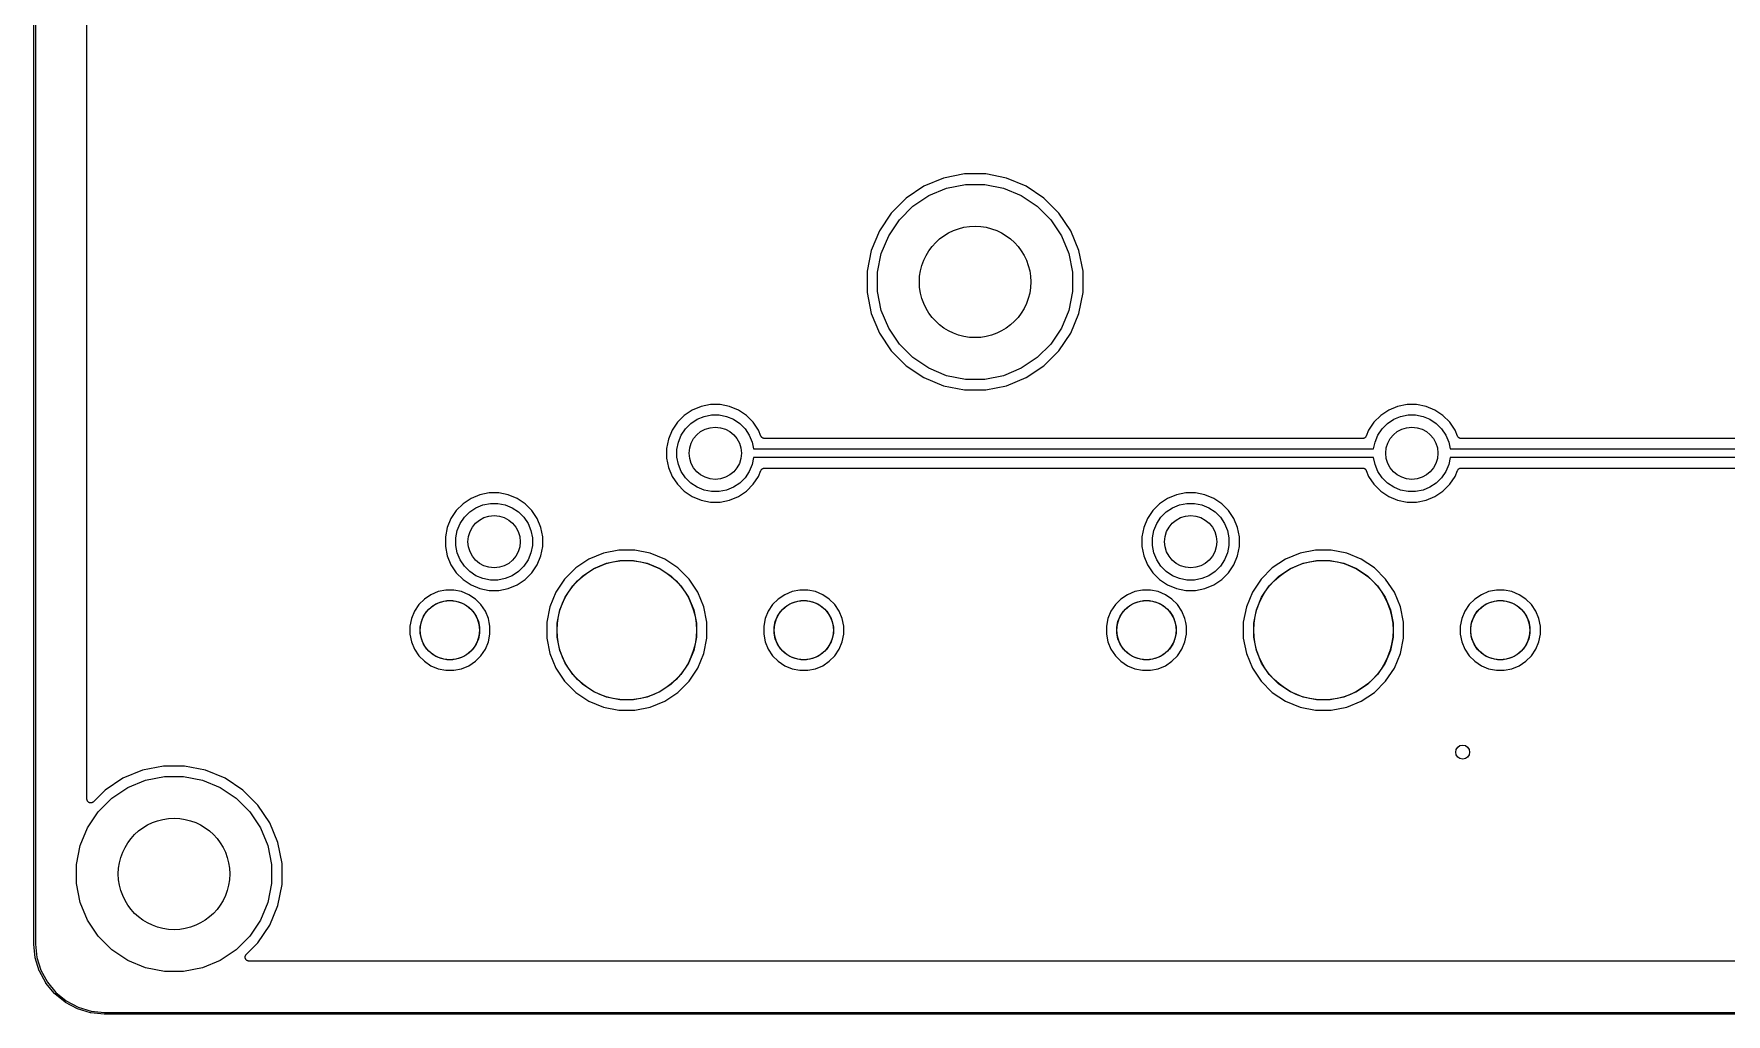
# Model space of a CAD drawing. Extents: x 13 to 148, y -136 to -18.
# Drawn here: x 12.97 to 61.56, y -136.03 to -107.88 of the extents above; entities that cross this region are included whole.
import ezdxf

# ---------------------------------------------------------------- set-up
doc = ezdxf.new("R2010")
doc.units = 0
doc.layers.add('BLACK', color=7, linetype='CONTINUOUS')

msp = doc.modelspace()

# ---------------------------------------------------------------- linework, layer by layer
at = {"layer": 'BLACK', "linetype": 'CONTINUOUS'}
for p, q in [((12.975, -134.001), (12.975, -19.9988)), ((13.025, -20.0012), (13.025, -134)), ((14.5, -129.85), (14.5, -24.1496)), ((39.0958, -112.019), (38.5316, -112.253)), ((39.6947, -111.9), (39.0958, -112.019)), ((39.1833, -112.308), (39.7242, -112.2)), ((40.3053, -111.9), (39.6947, -111.9)), ((39.7242, -112.2), (40.2758, -112.2)), ((40.2758, -112.2), (40.8167, -112.308)), ((40.9042, -112.019), (40.3053, -111.9)), ((41.4684, -112.253), (40.9042, -112.019)), ((38.0239, -112.592), (37.5921, -113.024)), ((38.5316, -112.253), (38.0239, -112.592)), ((38.2151, -112.825), (38.6737, -112.519)), ((38.6737, -112.519), (39.1833, -112.308)), ((40.8167, -112.308), (41.3263, -112.519)), ((41.3263, -112.519), (41.7849, -112.825)), ((41.9761, -112.592), (41.4684, -112.253)), ((42.4079, -113.024), (41.9761, -112.592)), ((37.5921, -113.024), (37.2528, -113.532)), ((37.8251, -113.215), (38.2151, -112.825)), ((41.7849, -112.825), (42.1749, -113.215)), ((42.7472, -113.532), (42.4079, -113.024)), ((37.2528, -113.532), (37.0191, -114.096)), ((37.3076, -114.183), (37.5187, -113.674)), ((37.5187, -113.674), (37.8251, -113.215)), ((42.1749, -113.215), (42.4813, -113.674)), ((42.4813, -113.674), (42.6924, -114.183)), ((42.9809, -114.096), (42.7472, -113.532)), ((37.0191, -114.096), (36.9, -114.695)), ((37.2, -114.724), (37.3076, -114.183)), ((42.6924, -114.183), (42.8, -114.724)), ((43.1, -114.695), (42.9809, -114.096)), ((36.9, -114.695), (36.9, -115.305)), ((37.2, -115.276), (37.2, -114.724)), ((42.8, -114.724), (42.8, -115.276)), ((43.1, -115.305), (43.1, -114.695)), ((36.9, -115.305), (37.0191, -115.904)), ((37.3076, -115.817), (37.2, -115.276)), ((42.8, -115.276), (42.6924, -115.817)), ((42.9809, -115.904), (43.1, -115.305)), ((37.0191, -115.904), (37.2528, -116.468)), ((37.5187, -116.326), (37.3076, -115.817)), ((42.6924, -115.817), (42.4813, -116.326)), ((42.7472, -116.468), (42.9809, -115.904)), ((37.2528, -116.468), (37.5921, -116.976)), ((37.8251, -116.785), (37.5187, -116.326)), ((42.4813, -116.326), (42.1749, -116.785)), ((42.4079, -116.976), (42.7472, -116.468)), ((37.5921, -116.976), (38.0239, -117.408)), ((38.2151, -117.175), (37.8251, -116.785)), ((42.1749, -116.785), (41.7849, -117.175)), ((41.9761, -117.408), (42.4079, -116.976)), ((38.0239, -117.408), (38.5316, -117.747)), ((38.6737, -117.481), (38.2151, -117.175)), ((39.1833, -117.692), (38.6737, -117.481)), ((41.3263, -117.481), (40.8167, -117.692)), ((41.7849, -117.175), (41.3263, -117.481)), ((41.4684, -117.747), (41.9761, -117.408)), ((38.5316, -117.747), (39.0958, -117.981)), ((39.0958, -117.981), (39.6947, -118.1)), ((39.7242, -117.8), (39.1833, -117.692)), ((40.2758, -117.8), (39.7242, -117.8)), ((40.8167, -117.692), (40.2758, -117.8)), ((40.3053, -118.1), (40.9042, -117.981)), ((40.9042, -117.981), (41.4684, -117.747)), ((32.4021, -118.52), (32.1316, -118.574)), ((32.6779, -118.52), (32.4021, -118.52)), ((32.9484, -118.574), (32.6779, -118.52)), ((39.6947, -118.1), (40.3053, -118.1)), ((52.4021, -118.52), (52.1316, -118.574)), ((52.6779, -118.52), (52.4021, -118.52)), ((52.9484, -118.574), (52.6779, -118.52)), ((31.4525, -119.028), (31.2993, -119.257)), ((31.6476, -118.833), (31.4525, -119.028)), ((31.8768, -118.679), (31.6476, -118.833)), ((31.8388, -119.066), (32.019, -118.945)), ((32.1316, -118.574), (31.8768, -118.679)), ((32.019, -118.945), (32.2191, -118.862)), ((32.2191, -118.862), (32.4317, -118.82)), ((32.4317, -118.82), (32.6483, -118.82)), ((32.6483, -118.82), (32.8609, -118.862)), ((32.8609, -118.862), (33.061, -118.945)), ((33.2031, -118.679), (32.9484, -118.574)), ((33.061, -118.945), (33.2412, -119.066)), ((33.4324, -118.833), (33.2031, -118.679)), ((33.6274, -119.028), (33.4324, -118.833)), ((33.7807, -119.257), (33.6274, -119.028)), ((51.4525, -119.028), (51.2993, -119.257)), ((51.6476, -118.833), (51.4525, -119.028)), ((51.8768, -118.679), (51.6476, -118.833)), ((51.8388, -119.066), (52.019, -118.945)), ((52.1316, -118.574), (51.8768, -118.679)), ((52.019, -118.945), (52.2191, -118.862)), ((52.2191, -118.862), (52.4317, -118.82)), ((52.4317, -118.82), (52.6483, -118.82)), ((52.6483, -118.82), (52.8609, -118.862)), ((52.8609, -118.862), (53.061, -118.945)), ((53.2031, -118.679), (52.9484, -118.574)), ((53.061, -118.945), (53.2412, -119.066)), ((53.4324, -118.833), (53.2031, -118.679)), ((53.6274, -119.028), (53.4324, -118.833)), ((53.7807, -119.257), (53.6274, -119.028)), ((31.1938, -119.512), (31.14, -119.782)), ((31.2993, -119.257), (31.1938, -119.512)), ((31.4823, -119.599), (31.5652, -119.399)), ((31.5652, -119.399), (31.6856, -119.219)), ((31.6856, -119.219), (31.8388, -119.066)), ((33.2412, -119.066), (33.3944, -119.219)), ((33.3944, -119.219), (33.5148, -119.399)), ((33.5148, -119.399), (33.5977, -119.599)), ((33.8512, -119.427), (33.7807, -119.257)), ((33.856, -119.436), (33.8512, -119.427)), ((33.8608, -119.445), (33.856, -119.436)), ((33.8611, -119.446), (33.8608, -119.445)), ((33.8613, -119.446), (33.8611, -119.446)), ((33.8678, -119.454), (33.8613, -119.446)), ((33.8742, -119.462), (33.8678, -119.454)), ((33.8746, -119.462), (33.8742, -119.462)), ((33.8749, -119.463), (33.8746, -119.462)), ((33.8828, -119.469), (33.8749, -119.463)), ((33.8907, -119.476), (33.8828, -119.469)), ((33.8911, -119.476), (33.8907, -119.476)), ((33.8915, -119.476), (33.8911, -119.476)), ((33.9005, -119.481), (33.8915, -119.476)), ((33.9095, -119.486), (33.9005, -119.481)), ((33.9099, -119.486), (33.9095, -119.486)), ((33.9104, -119.486), (33.9099, -119.486)), ((33.9201, -119.489), (33.9104, -119.486)), ((33.9299, -119.493), (33.9201, -119.489)), ((33.9304, -119.493), (33.9299, -119.493)), ((33.9309, -119.493), (33.9304, -119.493)), ((33.941, -119.494), (33.9309, -119.493)), ((33.9513, -119.495), (33.941, -119.494)), ((33.9522, -119.495), (33.9513, -119.495)), ((33.9523, -119.495), (33.9522, -119.495)), ((33.9522, -119.495), (33.9522, -119.495)), ((33.9528, -119.495), (33.9523, -119.495)), ((51.1272, -119.495), (33.9528, -119.495)), ((51.1374, -119.494), (51.1272, -119.495)), ((51.1476, -119.493), (51.1374, -119.494)), ((51.1481, -119.493), (51.1476, -119.493)), ((51.1486, -119.493), (51.1481, -119.493)), ((51.1584, -119.49), (51.1486, -119.493)), ((51.1682, -119.487), (51.1584, -119.49)), ((51.1686, -119.487), (51.1682, -119.487)), ((51.1691, -119.487), (51.1686, -119.487)), ((51.1782, -119.482), (51.1691, -119.487)), ((51.1873, -119.477), (51.1782, -119.482)), ((51.1876, -119.477), (51.1873, -119.477)), ((51.1881, -119.477), (51.1876, -119.477)), ((51.196, -119.47), (51.1881, -119.477)), ((51.204, -119.464), (51.196, -119.47)), ((51.2043, -119.463), (51.204, -119.464)), ((51.2047, -119.463), (51.2043, -119.463)), ((51.2112, -119.455), (51.2047, -119.463)), ((51.2178, -119.447), (51.2112, -119.455)), ((51.2181, -119.447), (51.2178, -119.447)), ((51.2184, -119.447), (51.2181, -119.447)), ((51.2233, -119.437), (51.2184, -119.447)), ((51.2282, -119.429), (51.2233, -119.437)), ((51.2286, -119.428), (51.2282, -119.429)), ((51.2288, -119.427), (51.2286, -119.428)), ((51.2286, -119.428), (51.2286, -119.428)), ((51.2286, -119.428), (51.2286, -119.428)), ((51.2993, -119.257), (51.2288, -119.427)), ((51.4823, -119.599), (51.5652, -119.399)), ((51.5652, -119.399), (51.6856, -119.219)), ((51.6856, -119.219), (51.8388, -119.066)), ((53.2412, -119.066), (53.3944, -119.219)), ((53.3944, -119.219), (53.5148, -119.399)), ((53.5148, -119.399), (53.5977, -119.599)), ((53.8512, -119.427), (53.7807, -119.257)), ((53.856, -119.436), (53.8512, -119.427)), ((53.8608, -119.445), (53.856, -119.436)), ((53.8611, -119.446), (53.8608, -119.445)), ((53.8613, -119.446), (53.8611, -119.446)), ((53.8678, -119.454), (53.8613, -119.446)), ((53.8742, -119.462), (53.8678, -119.454)), ((53.8746, -119.462), (53.8742, -119.462)), ((53.8749, -119.463), (53.8746, -119.462)), ((53.8828, -119.469), (53.8749, -119.463)), ((53.8907, -119.476), (53.8828, -119.469)), ((53.8911, -119.476), (53.8907, -119.476)), ((53.8915, -119.476), (53.8911, -119.476)), ((53.9005, -119.481), (53.8915, -119.476)), ((53.9095, -119.486), (53.9005, -119.481)), ((53.9099, -119.486), (53.9095, -119.486)), ((53.9104, -119.486), (53.9099, -119.486)), ((53.9201, -119.489), (53.9104, -119.486)), ((53.9299, -119.493), (53.9201, -119.489)), ((53.9304, -119.493), (53.9299, -119.493)), ((53.9309, -119.493), (53.9304, -119.493)), ((53.941, -119.494), (53.9309, -119.493)), ((53.9513, -119.495), (53.941, -119.494)), ((53.9522, -119.495), (53.9513, -119.495)), ((53.9523, -119.495), (53.9522, -119.495)), ((53.9522, -119.495), (53.9522, -119.495)), ((53.9528, -119.495), (53.9523, -119.495)), ((71.1272, -119.495), (53.9528, -119.495)), ((31.14, -119.782), (31.14, -120.058)), ((31.44, -119.812), (31.4823, -119.599)), ((31.44, -120.028), (31.44, -119.812)), ((33.5977, -119.599), (33.6367, -119.795)), ((33.6367, -119.795), (51.4433, -119.795)), ((51.4433, -119.795), (51.4823, -119.599)), ((53.5977, -119.599), (53.6367, -119.795)), ((53.6367, -119.795), (71.4433, -119.795)), ((31.14, -120.058), (31.1938, -120.328)), ((31.1938, -120.328), (31.2993, -120.583)), ((31.4823, -120.241), (31.44, -120.028)), ((31.5652, -120.441), (31.4823, -120.241)), ((31.6856, -120.621), (31.5652, -120.441)), ((33.5148, -120.441), (33.3944, -120.621)), ((33.5977, -120.241), (33.5148, -120.441)), ((33.6367, -120.045), (33.5977, -120.241)), ((51.4433, -120.045), (33.6367, -120.045)), ((33.7807, -120.583), (33.8512, -120.413)), ((33.8512, -120.413), (33.8514, -120.412)), ((33.8514, -120.412), (33.8518, -120.411)), ((33.8514, -120.412), (33.8514, -120.412)), ((33.8514, -120.412), (33.8514, -120.412)), ((33.8518, -120.411), (33.8567, -120.403)), ((33.8567, -120.403), (33.8616, -120.393)), ((33.8616, -120.393), (33.8619, -120.393)), ((33.8619, -120.393), (33.8622, -120.393)), ((33.8622, -120.393), (33.8687, -120.385)), ((33.8687, -120.385), (33.8753, -120.377)), ((33.8753, -120.377), (33.8757, -120.377)), ((33.8757, -120.377), (33.876, -120.376)), ((33.876, -120.376), (33.8839, -120.37)), ((33.8839, -120.37), (33.8919, -120.363)), ((33.8919, -120.363), (33.8924, -120.363)), ((33.8924, -120.363), (33.8927, -120.363)), ((33.8927, -120.363), (33.9018, -120.358)), ((33.9018, -120.358), (33.9109, -120.353)), ((33.9109, -120.353), (33.9113, -120.353)), ((33.9113, -120.353), (33.9118, -120.353)), ((33.9118, -120.353), (33.9216, -120.35)), ((33.9216, -120.35), (33.9314, -120.347)), ((33.9314, -120.347), (33.9319, -120.347)), ((33.9319, -120.347), (33.9324, -120.347)), ((33.9324, -120.347), (33.9425, -120.346)), ((33.9425, -120.346), (33.9528, -120.345)), ((33.9528, -120.345), (51.1272, -120.345)), ((51.1272, -120.345), (51.1277, -120.345)), ((51.1277, -120.345), (51.1278, -120.345)), ((51.1278, -120.345), (51.1278, -120.345)), ((51.1278, -120.345), (51.1287, -120.345)), ((51.1287, -120.345), (51.1389, -120.346)), ((51.1389, -120.346), (51.1491, -120.347)), ((51.1491, -120.347), (51.1496, -120.347)), ((51.1496, -120.347), (51.1501, -120.347)), ((51.1501, -120.347), (51.1599, -120.351)), ((51.1599, -120.351), (51.1696, -120.354)), ((51.1696, -120.354), (51.1701, -120.354)), ((51.1701, -120.354), (51.1705, -120.354)), ((51.1705, -120.354), (51.1795, -120.359)), ((51.1795, -120.359), (51.1885, -120.364)), ((51.1885, -120.364), (51.1889, -120.364)), ((51.1889, -120.364), (51.1893, -120.364)), ((51.1893, -120.364), (51.1972, -120.371)), ((51.1972, -120.371), (51.2051, -120.377)), ((51.2051, -120.377), (51.2054, -120.378)), ((51.2054, -120.378), (51.2058, -120.378)), ((51.2058, -120.378), (51.2122, -120.386)), ((51.2122, -120.386), (51.2187, -120.394)), ((51.2187, -120.394), (51.2189, -120.394)), ((51.2189, -120.394), (51.2192, -120.395)), ((51.2192, -120.395), (51.224, -120.404)), ((51.224, -120.404), (51.2288, -120.413)), ((51.2288, -120.413), (51.2993, -120.583)), ((51.4823, -120.241), (51.4433, -120.045)), ((51.5652, -120.441), (51.4823, -120.241)), ((51.6856, -120.621), (51.5652, -120.441)), ((53.5148, -120.441), (53.3944, -120.621)), ((53.5977, -120.241), (53.5148, -120.441)), ((53.6367, -120.045), (53.5977, -120.241)), ((71.4433, -120.045), (53.6367, -120.045)), ((53.7807, -120.583), (53.8512, -120.413)), ((53.8512, -120.413), (53.8514, -120.412)), ((53.8514, -120.412), (53.8518, -120.411)), ((53.8514, -120.412), (53.8514, -120.412)), ((53.8514, -120.412), (53.8514, -120.412)), ((53.8518, -120.411), (53.8567, -120.403)), ((53.8567, -120.403), (53.8616, -120.393)), ((53.8616, -120.393), (53.8619, -120.393)), ((53.8619, -120.393), (53.8622, -120.393)), ((53.8622, -120.393), (53.8687, -120.385)), ((53.8687, -120.385), (53.8753, -120.377)), ((53.8753, -120.377), (53.8757, -120.377)), ((53.8757, -120.377), (53.876, -120.376)), ((53.876, -120.376), (53.8839, -120.37)), ((53.8839, -120.37), (53.8919, -120.363)), ((53.8919, -120.363), (53.8924, -120.363)), ((53.8924, -120.363), (53.8927, -120.363)), ((53.8927, -120.363), (53.9018, -120.358)), ((53.9018, -120.358), (53.9109, -120.353)), ((53.9109, -120.353), (53.9113, -120.353)), ((53.9113, -120.353), (53.9118, -120.353)), ((53.9118, -120.353), (53.9216, -120.35)), ((53.9216, -120.35), (53.9314, -120.347)), ((53.9314, -120.347), (53.9319, -120.347)), ((53.9319, -120.347), (53.9324, -120.347)), ((53.9324, -120.347), (53.9425, -120.346)), ((53.9425, -120.346), (53.9528, -120.345)), ((53.9528, -120.345), (71.1272, -120.345)), ((31.2993, -120.583), (31.4525, -120.812)), ((31.4525, -120.812), (31.6476, -121.007)), ((31.8388, -120.774), (31.6856, -120.621)), ((32.019, -120.895), (31.8388, -120.774)), ((32.2191, -120.978), (32.019, -120.895)), ((32.4317, -121.02), (32.2191, -120.978)), ((32.8609, -120.978), (32.6483, -121.02)), ((33.061, -120.895), (32.8609, -120.978)), ((33.2412, -120.774), (33.061, -120.895)), ((33.3944, -120.621), (33.2412, -120.774)), ((33.4324, -121.007), (33.6274, -120.812)), ((33.6274, -120.812), (33.7807, -120.583)), ((51.2993, -120.583), (51.4525, -120.812)), ((51.4525, -120.812), (51.6476, -121.007)), ((51.8388, -120.774), (51.6856, -120.621)), ((52.019, -120.895), (51.8388, -120.774)), ((52.2191, -120.978), (52.019, -120.895)), ((52.4317, -121.02), (52.2191, -120.978)), ((52.8609, -120.978), (52.6483, -121.02)), ((53.061, -120.895), (52.8609, -120.978)), ((53.2412, -120.774), (53.061, -120.895)), ((53.3944, -120.621), (53.2412, -120.774)), ((53.4324, -121.007), (53.6274, -120.812)), ((53.6274, -120.812), (53.7807, -120.583)), ((25.2976, -121.373), (25.1025, -121.568)), ((25.5268, -121.219), (25.2976, -121.373)), ((25.7816, -121.114), (25.5268, -121.219)), ((25.669, -121.485), (25.8691, -121.402)), ((26.0521, -121.06), (25.7816, -121.114)), ((25.8691, -121.402), (26.0817, -121.36)), ((26.3279, -121.06), (26.0521, -121.06)), ((26.0817, -121.36), (26.2983, -121.36)), ((26.2983, -121.36), (26.5109, -121.402)), ((26.5984, -121.114), (26.3279, -121.06)), ((26.5109, -121.402), (26.711, -121.485)), ((26.8531, -121.219), (26.5984, -121.114)), ((27.0824, -121.373), (26.8531, -121.219)), ((27.2774, -121.568), (27.0824, -121.373)), ((31.6476, -121.007), (31.8768, -121.161)), ((31.8768, -121.161), (32.1316, -121.266)), ((32.1316, -121.266), (32.4021, -121.32)), ((32.4021, -121.32), (32.6779, -121.32)), ((32.6483, -121.02), (32.4317, -121.02)), ((32.6779, -121.32), (32.9484, -121.266)), ((32.9484, -121.266), (33.2031, -121.161)), ((33.2031, -121.161), (33.4324, -121.007)), ((45.2976, -121.373), (45.1026, -121.568)), ((45.5268, -121.219), (45.2976, -121.373)), ((45.7816, -121.114), (45.5268, -121.219)), ((45.669, -121.485), (45.8691, -121.402)), ((46.0521, -121.06), (45.7816, -121.114)), ((45.8691, -121.402), (46.0817, -121.36)), ((46.3279, -121.06), (46.0521, -121.06)), ((46.0817, -121.36), (46.2983, -121.36)), ((46.2983, -121.36), (46.5109, -121.402)), ((46.5984, -121.114), (46.3279, -121.06)), ((46.5109, -121.402), (46.711, -121.485)), ((46.8531, -121.219), (46.5984, -121.114)), ((47.0824, -121.373), (46.8531, -121.219)), ((47.2774, -121.568), (47.0824, -121.373)), ((51.6476, -121.007), (51.8768, -121.161)), ((51.8768, -121.161), (52.1316, -121.266)), ((52.1316, -121.266), (52.4021, -121.32)), ((52.4021, -121.32), (52.6779, -121.32)), ((52.6483, -121.02), (52.4317, -121.02)), ((52.6779, -121.32), (52.9484, -121.266)), ((52.9484, -121.266), (53.2031, -121.161)), ((53.2031, -121.161), (53.4324, -121.007)), ((24.9493, -121.797), (24.8438, -122.052)), ((25.1025, -121.568), (24.9493, -121.797)), ((25.1323, -122.139), (25.2152, -121.939)), ((25.2152, -121.939), (25.3356, -121.759)), ((25.3356, -121.759), (25.4888, -121.606)), ((25.4888, -121.606), (25.669, -121.485)), ((26.711, -121.485), (26.8912, -121.606)), ((26.8912, -121.606), (27.0444, -121.759)), ((27.0444, -121.759), (27.1648, -121.939)), ((27.1648, -121.939), (27.2477, -122.139)), ((27.4307, -121.797), (27.2774, -121.568)), ((27.5362, -122.052), (27.4307, -121.797)), ((44.9493, -121.797), (44.8438, -122.052)), ((45.1026, -121.568), (44.9493, -121.797)), ((45.1323, -122.139), (45.2152, -121.939)), ((45.2152, -121.939), (45.3356, -121.759)), ((45.3356, -121.759), (45.4888, -121.606)), ((45.4888, -121.606), (45.669, -121.485)), ((46.711, -121.485), (46.8912, -121.606)), ((46.8912, -121.606), (47.0444, -121.759)), ((47.0444, -121.759), (47.1648, -121.939)), ((47.1648, -121.939), (47.2477, -122.139)), ((47.4307, -121.797), (47.2774, -121.568)), ((47.5362, -122.052), (47.4307, -121.797)), ((24.8438, -122.052), (24.79, -122.322)), ((24.79, -122.322), (24.79, -122.598)), ((25.09, -122.352), (25.1323, -122.139)), ((25.09, -122.568), (25.09, -122.352)), ((27.2477, -122.139), (27.29, -122.352)), ((27.29, -122.352), (27.29, -122.568)), ((27.59, -122.322), (27.5362, -122.052)), ((27.59, -122.598), (27.59, -122.322)), ((44.8438, -122.052), (44.79, -122.322)), ((44.79, -122.322), (44.79, -122.598)), ((45.09, -122.352), (45.1323, -122.139)), ((45.09, -122.568), (45.09, -122.352)), ((47.2477, -122.139), (47.29, -122.352)), ((47.29, -122.352), (47.29, -122.568)), ((47.59, -122.322), (47.5362, -122.052)), ((47.59, -122.598), (47.59, -122.322)), ((24.79, -122.598), (24.8438, -122.868)), ((24.8438, -122.868), (24.9493, -123.123)), ((25.1323, -122.781), (25.09, -122.568)), ((25.2152, -122.981), (25.1323, -122.781)), ((27.2477, -122.781), (27.1648, -122.981)), ((27.29, -122.568), (27.2477, -122.781)), ((27.4307, -123.123), (27.5362, -122.868)), ((27.5362, -122.868), (27.59, -122.598)), ((29.3291, -122.788), (28.9105, -122.962)), ((29.7735, -122.7), (29.3291, -122.788)), ((30.2265, -122.7), (29.7735, -122.7)), ((30.6709, -122.788), (30.2265, -122.7)), ((31.0895, -122.962), (30.6709, -122.788)), ((44.79, -122.598), (44.8438, -122.868)), ((44.8438, -122.868), (44.9493, -123.123)), ((45.1323, -122.781), (45.09, -122.568)), ((45.2152, -122.981), (45.1323, -122.781)), ((47.2477, -122.781), (47.1648, -122.981)), ((47.29, -122.568), (47.2477, -122.781)), ((47.4307, -123.123), (47.5362, -122.868)), ((47.5362, -122.868), (47.59, -122.598)), ((49.3291, -122.788), (48.9105, -122.962)), ((49.7735, -122.7), (49.3291, -122.788)), ((50.2265, -122.7), (49.7735, -122.7)), ((50.6709, -122.788), (50.2265, -122.7)), ((51.0895, -122.962), (50.6709, -122.788)), ((24.9493, -123.123), (25.1025, -123.352)), ((25.1025, -123.352), (25.2976, -123.547)), ((25.3356, -123.161), (25.2152, -122.981)), ((25.4888, -123.314), (25.3356, -123.161)), ((25.669, -123.435), (25.4888, -123.314)), ((26.8912, -123.314), (26.711, -123.435)), ((27.0444, -123.161), (26.8912, -123.314)), ((27.1648, -122.981), (27.0444, -123.161)), ((27.0824, -123.547), (27.2774, -123.352)), ((27.2774, -123.352), (27.4307, -123.123)), ((28.5338, -123.213), (28.2135, -123.534)), ((28.9105, -122.962), (28.5338, -123.213)), ((28.7251, -123.446), (29.0526, -123.228)), ((29.0526, -123.228), (29.4166, -123.077)), ((29.4166, -123.077), (29.803, -123)), ((29.803, -123), (30.197, -123)), ((30.197, -123), (30.5834, -123.077)), ((30.5834, -123.077), (30.9474, -123.228)), ((30.9474, -123.228), (31.2749, -123.446)), ((31.4662, -123.213), (31.0895, -122.962)), ((31.7865, -123.534), (31.4662, -123.213)), ((44.9493, -123.123), (45.1026, -123.352)), ((45.1026, -123.352), (45.2976, -123.547)), ((45.3356, -123.161), (45.2152, -122.981)), ((45.4888, -123.314), (45.3356, -123.161)), ((45.669, -123.435), (45.4888, -123.314)), ((46.8912, -123.314), (46.711, -123.435)), ((47.0444, -123.161), (46.8912, -123.314)), ((47.1648, -122.981), (47.0444, -123.161)), ((47.0824, -123.547), (47.2774, -123.352)), ((47.2774, -123.352), (47.4307, -123.123)), ((48.5338, -123.213), (48.2135, -123.534)), ((48.9105, -122.962), (48.5338, -123.213)), ((48.7251, -123.446), (49.0526, -123.228)), ((49.0526, -123.228), (49.4166, -123.077)), ((49.4166, -123.077), (49.803, -123)), ((49.803, -123), (50.197, -123)), ((50.197, -123), (50.5834, -123.077)), ((50.5834, -123.077), (50.9474, -123.228)), ((50.9474, -123.228), (51.2749, -123.446)), ((51.4662, -123.213), (51.0895, -122.962)), ((51.7865, -123.534), (51.4662, -123.213)), ((24.5846, -123.894), (24.3753, -123.981)), ((24.8067, -123.85), (24.5846, -123.894)), ((25.0333, -123.85), (24.8067, -123.85)), ((25.2554, -123.894), (25.0333, -123.85)), ((25.4647, -123.981), (25.2554, -123.894)), ((25.2976, -123.547), (25.5268, -123.701)), ((25.5268, -123.701), (25.7816, -123.806)), ((25.8691, -123.518), (25.669, -123.435)), ((25.7816, -123.806), (26.0521, -123.86)), ((26.0817, -123.56), (25.8691, -123.518)), ((26.0521, -123.86), (26.3279, -123.86)), ((26.2983, -123.56), (26.0817, -123.56)), ((26.5109, -123.518), (26.2983, -123.56)), ((26.3279, -123.86), (26.5984, -123.806)), ((26.711, -123.435), (26.5109, -123.518)), ((26.5984, -123.806), (26.8531, -123.701)), ((26.8531, -123.701), (27.0824, -123.547)), ((28.2135, -123.534), (27.9618, -123.911)), ((28.2276, -124.053), (28.4465, -123.725)), ((28.4465, -123.725), (28.7251, -123.446)), ((31.2749, -123.446), (31.5535, -123.725)), ((31.5535, -123.725), (31.7724, -124.053)), ((32.0382, -123.911), (31.7865, -123.534)), ((34.7446, -123.894), (34.5353, -123.981)), ((34.9667, -123.85), (34.7446, -123.894)), ((35.1933, -123.85), (34.9667, -123.85)), ((35.4154, -123.894), (35.1933, -123.85)), ((35.6247, -123.981), (35.4154, -123.894)), ((44.5846, -123.894), (44.3753, -123.981)), ((44.8067, -123.85), (44.5846, -123.894)), ((45.0333, -123.85), (44.8067, -123.85)), ((45.2554, -123.894), (45.0333, -123.85)), ((45.4647, -123.981), (45.2554, -123.894)), ((45.2976, -123.547), (45.5268, -123.701)), ((45.5268, -123.701), (45.7816, -123.806)), ((45.8691, -123.518), (45.669, -123.435)), ((45.7816, -123.806), (46.0521, -123.86)), ((46.0817, -123.56), (45.8691, -123.518)), ((46.0521, -123.86), (46.3279, -123.86)), ((46.2983, -123.56), (46.0817, -123.56)), ((46.5109, -123.518), (46.2983, -123.56)), ((46.3279, -123.86), (46.5984, -123.806)), ((46.711, -123.435), (46.5109, -123.518)), ((46.5984, -123.806), (46.8531, -123.701)), ((46.8531, -123.701), (47.0824, -123.547)), ((48.2135, -123.534), (47.9618, -123.911)), ((48.2276, -124.053), (48.4465, -123.725)), ((48.4465, -123.725), (48.7251, -123.446)), ((51.2749, -123.446), (51.5535, -123.725)), ((51.5535, -123.725), (51.7724, -124.053)), ((52.0382, -123.911), (51.7865, -123.534)), ((54.7446, -123.894), (54.5353, -123.981)), ((54.9667, -123.85), (54.7446, -123.894)), ((55.1933, -123.85), (54.9667, -123.85)), ((55.4154, -123.894), (55.1933, -123.85)), ((55.6247, -123.981), (55.4154, -123.894)), ((24.0267, -124.267), (23.9009, -124.455)), ((24.1869, -124.107), (24.0267, -124.267)), ((24.3753, -123.981), (24.1869, -124.107)), ((24.2598, -124.458), (24.3782, -124.34)), ((24.3782, -124.34), (24.5174, -124.247)), ((24.5174, -124.247), (24.6721, -124.183)), ((24.6721, -124.183), (24.8363, -124.15)), ((24.8363, -124.15), (25.0037, -124.15)), ((25.0037, -124.15), (25.1679, -124.183)), ((25.1679, -124.183), (25.3226, -124.247)), ((25.3226, -124.247), (25.4618, -124.34)), ((25.4618, -124.34), (25.5802, -124.458)), ((25.6531, -124.107), (25.4647, -123.981)), ((25.8133, -124.267), (25.6531, -124.107)), ((25.9391, -124.455), (25.8133, -124.267)), ((27.7884, -124.329), (27.7, -124.773)), ((27.9618, -123.911), (27.7884, -124.329)), ((28.0769, -124.417), (28.2276, -124.053)), ((31.7724, -124.053), (31.9231, -124.417)), ((32.2116, -124.329), (32.0382, -123.911)), ((32.3, -124.773), (32.2116, -124.329)), ((34.1867, -124.267), (34.0609, -124.455)), ((34.3469, -124.107), (34.1867, -124.267)), ((34.5353, -123.981), (34.3469, -124.107)), ((34.4198, -124.458), (34.5382, -124.34)), ((34.5382, -124.34), (34.6774, -124.247)), ((34.6774, -124.247), (34.8321, -124.183)), ((34.8321, -124.183), (34.9963, -124.15)), ((34.9963, -124.15), (35.1637, -124.15)), ((35.1637, -124.15), (35.3279, -124.183)), ((35.3279, -124.183), (35.4826, -124.247)), ((35.4826, -124.247), (35.6218, -124.34)), ((35.6218, -124.34), (35.7402, -124.458)), ((35.8131, -124.107), (35.6247, -123.981)), ((35.9733, -124.267), (35.8131, -124.107)), ((36.0991, -124.455), (35.9733, -124.267)), ((44.0267, -124.267), (43.9009, -124.455)), ((44.1869, -124.107), (44.0267, -124.267)), ((44.3753, -123.981), (44.1869, -124.107)), ((44.2598, -124.458), (44.3782, -124.34)), ((44.3782, -124.34), (44.5174, -124.247)), ((44.5174, -124.247), (44.6721, -124.183)), ((44.6721, -124.183), (44.8363, -124.15)), ((44.8363, -124.15), (45.0037, -124.15)), ((45.0037, -124.15), (45.1679, -124.183)), ((45.1679, -124.183), (45.3226, -124.247)), ((45.3226, -124.247), (45.4618, -124.34)), ((45.4618, -124.34), (45.5802, -124.458)), ((45.6531, -124.107), (45.4647, -123.981)), ((45.8133, -124.267), (45.6531, -124.107)), ((45.9391, -124.455), (45.8133, -124.267)), ((47.7884, -124.329), (47.7, -124.773)), ((47.9618, -123.911), (47.7884, -124.329)), ((48.0769, -124.417), (48.2276, -124.053)), ((51.7724, -124.053), (51.9231, -124.417)), ((52.2116, -124.329), (52.0382, -123.911)), ((52.3, -124.773), (52.2116, -124.329)), ((54.1867, -124.267), (54.0609, -124.455)), ((54.3469, -124.107), (54.1867, -124.267)), ((54.5353, -123.981), (54.3469, -124.107)), ((54.4198, -124.458), (54.5382, -124.34)), ((54.5382, -124.34), (54.6774, -124.247)), ((54.6774, -124.247), (54.8321, -124.183)), ((54.8321, -124.183), (54.9963, -124.15)), ((54.9963, -124.15), (55.1637, -124.15)), ((55.1637, -124.15), (55.3279, -124.183)), ((55.3279, -124.183), (55.4826, -124.247)), ((55.4826, -124.247), (55.6218, -124.34)), ((55.6218, -124.34), (55.7402, -124.458)), ((55.8131, -124.107), (55.6247, -123.981)), ((55.9733, -124.267), (55.8131, -124.107)), ((56.0991, -124.455), (55.9733, -124.267)), ((23.8142, -124.665), (23.77, -124.887)), ((23.9009, -124.455), (23.8142, -124.665)), ((24.07, -124.916), (24.1027, -124.752)), ((24.1027, -124.752), (24.1667, -124.597)), ((24.1667, -124.597), (24.2598, -124.458)), ((25.5802, -124.458), (25.6733, -124.597)), ((25.6733, -124.597), (25.7373, -124.752)), ((25.7373, -124.752), (25.77, -124.916)), ((26.0258, -124.665), (25.9391, -124.455)), ((26.0495, -124.784), (26.0258, -124.665)), ((26.0496, -124.784), (26.0495, -124.784)), ((26.07, -124.887), (26.0496, -124.784)), ((27.7, -124.773), (27.7, -125.227)), ((28, -124.803), (28.0769, -124.417)), ((28, -125.197), (28, -124.803)), ((31.9231, -124.417), (32, -124.803)), ((32, -124.803), (32, -125.197)), ((32.3, -125.227), (32.3, -124.773)), ((33.9742, -124.665), (33.93, -124.887)), ((34.0609, -124.455), (33.9742, -124.665)), ((34.23, -124.916), (34.2627, -124.752)), ((34.2627, -124.752), (34.3267, -124.597)), ((34.3267, -124.597), (34.4198, -124.458)), ((35.7402, -124.458), (35.8333, -124.597)), ((35.8333, -124.597), (35.8973, -124.752)), ((35.8973, -124.752), (35.93, -124.916)), ((36.1858, -124.665), (36.0991, -124.455)), ((36.23, -124.887), (36.1858, -124.665)), ((43.8142, -124.665), (43.77, -124.887)), ((43.9009, -124.455), (43.8142, -124.665)), ((44.07, -124.916), (44.1027, -124.752)), ((44.1027, -124.752), (44.1667, -124.597)), ((44.1667, -124.597), (44.2598, -124.458)), ((45.5802, -124.458), (45.6733, -124.597)), ((45.6733, -124.597), (45.7373, -124.752)), ((45.7373, -124.752), (45.77, -124.916)), ((46.0258, -124.665), (45.9391, -124.455)), ((46.0495, -124.784), (46.0258, -124.665)), ((46.0496, -124.784), (46.0495, -124.784)), ((46.07, -124.887), (46.0496, -124.784)), ((47.7, -124.773), (47.7, -125.227)), ((48, -124.803), (48.0769, -124.417)), ((48, -125.197), (48, -124.803)), ((51.9231, -124.417), (52, -124.803)), ((52, -124.803), (52, -125.197)), ((52.3, -125.227), (52.3, -124.773)), ((53.9742, -124.665), (53.93, -124.887)), ((54.0609, -124.455), (53.9742, -124.665)), ((54.23, -124.916), (54.2627, -124.752)), ((54.2627, -124.752), (54.3267, -124.597)), ((54.3267, -124.597), (54.4198, -124.458)), ((55.7402, -124.458), (55.8333, -124.597)), ((55.8333, -124.597), (55.8973, -124.752)), ((55.8973, -124.752), (55.93, -124.916)), ((56.1858, -124.665), (56.0991, -124.455)), ((56.23, -124.887), (56.1858, -124.665)), ((23.77, -124.887), (23.77, -125.113)), ((23.77, -125.113), (23.8142, -125.335)), ((23.8142, -125.335), (23.9009, -125.545)), ((24.07, -125.084), (24.07, -124.916)), ((24.1027, -125.248), (24.07, -125.084)), ((24.1667, -125.403), (24.1027, -125.248)), ((25.7373, -125.248), (25.6733, -125.403)), ((25.77, -125.084), (25.7373, -125.248)), ((25.77, -124.916), (25.77, -125.084)), ((25.9391, -125.545), (26.0258, -125.335)), ((26.0258, -125.335), (26.07, -125.113)), ((26.07, -125.113), (26.07, -124.887)), ((27.7, -125.227), (27.7884, -125.671)), ((28.0769, -125.583), (28, -125.197)), ((32, -125.197), (31.9231, -125.583)), ((32.2116, -125.671), (32.3, -125.227)), ((33.93, -124.887), (33.93, -125.113)), ((33.93, -125.113), (33.9742, -125.335)), ((33.9742, -125.335), (34.0609, -125.545)), ((34.23, -125.084), (34.23, -124.916)), ((34.2627, -125.248), (34.23, -125.084)), ((34.3267, -125.403), (34.2627, -125.248)), ((35.8973, -125.248), (35.8333, -125.403)), ((35.93, -125.084), (35.8973, -125.248)), ((35.93, -124.916), (35.93, -125.084)), ((36.0991, -125.545), (36.1858, -125.335)), ((36.1858, -125.335), (36.23, -125.113)), ((36.23, -125.113), (36.23, -124.887)), ((43.77, -124.887), (43.77, -125.113)), ((43.77, -125.113), (43.8142, -125.335)), ((43.8142, -125.335), (43.9009, -125.545)), ((44.07, -125.084), (44.07, -124.916)), ((44.1027, -125.248), (44.07, -125.084)), ((44.1667, -125.403), (44.1027, -125.248)), ((45.7373, -125.248), (45.6733, -125.403)), ((45.77, -125.084), (45.7373, -125.248)), ((45.77, -124.916), (45.77, -125.084)), ((45.9391, -125.545), (46.0258, -125.335)), ((46.0258, -125.335), (46.07, -125.113)), ((46.07, -125.113), (46.07, -124.887)), ((47.7, -125.227), (47.7884, -125.671)), ((48.0769, -125.583), (48, -125.197)), ((52, -125.197), (51.9231, -125.583)), ((52.2116, -125.671), (52.3, -125.227)), ((53.93, -124.887), (53.93, -125.113)), ((53.93, -125.113), (53.9742, -125.335)), ((53.9742, -125.335), (54.0609, -125.545)), ((54.23, -125.084), (54.23, -124.916)), ((54.2627, -125.248), (54.23, -125.084)), ((54.3267, -125.403), (54.2627, -125.248)), ((55.8973, -125.248), (55.8333, -125.403)), ((55.93, -125.084), (55.8973, -125.248)), ((55.93, -124.916), (55.93, -125.084)), ((56.0991, -125.545), (56.1858, -125.335)), ((56.1858, -125.335), (56.23, -125.113)), ((56.23, -125.113), (56.23, -124.887)), ((23.9009, -125.545), (24.0267, -125.733)), ((24.0267, -125.733), (24.1869, -125.893)), ((24.2598, -125.542), (24.1667, -125.403)), ((24.3782, -125.66), (24.2598, -125.542)), ((24.5174, -125.753), (24.3782, -125.66)), ((24.6721, -125.817), (24.5174, -125.753)), ((24.8363, -125.85), (24.6721, -125.817)), ((25.1679, -125.817), (25.0037, -125.85)), ((25.3226, -125.753), (25.1679, -125.817)), ((25.4618, -125.66), (25.3226, -125.753)), ((25.5802, -125.542), (25.4618, -125.66)), ((25.6733, -125.403), (25.5802, -125.542)), ((25.6531, -125.893), (25.8133, -125.733)), ((25.8133, -125.733), (25.9391, -125.545)), ((27.7884, -125.671), (27.9618, -126.089)), ((28.2276, -125.947), (28.0769, -125.583)), ((31.9231, -125.583), (31.7724, -125.947)), ((32.0382, -126.089), (32.2116, -125.671)), ((34.0609, -125.545), (34.1867, -125.733)), ((34.1867, -125.733), (34.3469, -125.893)), ((34.4198, -125.542), (34.3267, -125.403)), ((34.5382, -125.66), (34.4198, -125.542)), ((34.6774, -125.753), (34.5382, -125.66)), ((34.8321, -125.817), (34.6774, -125.753)), ((34.9963, -125.85), (34.8321, -125.817)), ((35.3279, -125.817), (35.1637, -125.85)), ((35.4826, -125.753), (35.3279, -125.817)), ((35.6218, -125.66), (35.4826, -125.753)), ((35.7402, -125.542), (35.6218, -125.66)), ((35.8333, -125.403), (35.7402, -125.542)), ((35.8131, -125.893), (35.9733, -125.733)), ((35.9733, -125.733), (36.0991, -125.545)), ((43.9009, -125.545), (44.0267, -125.733)), ((44.0267, -125.733), (44.1869, -125.893)), ((44.2598, -125.542), (44.1667, -125.403)), ((44.3782, -125.66), (44.2598, -125.542)), ((44.5174, -125.753), (44.3782, -125.66)), ((44.6721, -125.817), (44.5174, -125.753)), ((44.8363, -125.85), (44.6721, -125.817)), ((45.1679, -125.817), (45.0037, -125.85)), ((45.3226, -125.753), (45.1679, -125.817)), ((45.4618, -125.66), (45.3226, -125.753)), ((45.5802, -125.542), (45.4618, -125.66)), ((45.6733, -125.403), (45.5802, -125.542)), ((45.6531, -125.893), (45.8133, -125.733)), ((45.8133, -125.733), (45.9391, -125.545)), ((47.7884, -125.671), (47.9618, -126.089)), ((48.2276, -125.947), (48.0769, -125.583)), ((51.9231, -125.583), (51.7724, -125.947)), ((52.0382, -126.089), (52.2116, -125.671)), ((54.0609, -125.545), (54.1867, -125.733)), ((54.1867, -125.733), (54.3469, -125.893)), ((54.4198, -125.542), (54.3267, -125.403)), ((54.5382, -125.66), (54.4198, -125.542)), ((54.6774, -125.753), (54.5382, -125.66)), ((54.8321, -125.817), (54.6774, -125.753)), ((54.9963, -125.85), (54.8321, -125.817)), ((55.3279, -125.817), (55.1637, -125.85)), ((55.4826, -125.753), (55.3279, -125.817)), ((55.6218, -125.66), (55.4826, -125.753)), ((55.7402, -125.542), (55.6218, -125.66)), ((55.8333, -125.403), (55.7402, -125.542)), ((55.8131, -125.893), (55.9733, -125.733)), ((55.9733, -125.733), (56.0991, -125.545)), ((24.1869, -125.893), (24.3753, -126.019)), ((24.3753, -126.019), (24.5846, -126.106)), ((24.5846, -126.106), (24.8067, -126.15)), ((24.8067, -126.15), (25.0333, -126.15)), ((25.0037, -125.85), (24.8363, -125.85)), ((25.0333, -126.15), (25.2554, -126.106)), ((25.2554, -126.106), (25.4647, -126.019)), ((25.4647, -126.019), (25.6531, -125.893)), ((27.9618, -126.089), (28.2135, -126.466)), ((28.4465, -126.275), (28.2276, -125.947)), ((28.7251, -126.554), (28.4465, -126.275)), ((31.5535, -126.275), (31.2749, -126.554)), ((31.7724, -125.947), (31.5535, -126.275)), ((31.7865, -126.466), (32.0382, -126.089)), ((34.3469, -125.893), (34.5353, -126.019)), ((34.5353, -126.019), (34.7446, -126.106)), ((34.7446, -126.106), (34.9667, -126.15)), ((34.9667, -126.15), (35.1933, -126.15)), ((35.1637, -125.85), (34.9963, -125.85)), ((35.1933, -126.15), (35.4154, -126.106)), ((35.4154, -126.106), (35.6247, -126.019)), ((35.6247, -126.019), (35.8131, -125.893)), ((44.1869, -125.893), (44.3753, -126.019)), ((44.3753, -126.019), (44.5846, -126.106)), ((44.5846, -126.106), (44.8067, -126.15)), ((44.8067, -126.15), (45.0333, -126.15)), ((45.0037, -125.85), (44.8363, -125.85)), ((45.0333, -126.15), (45.2554, -126.106)), ((45.2554, -126.106), (45.4647, -126.019)), ((45.4647, -126.019), (45.6531, -125.893)), ((47.9618, -126.089), (48.2135, -126.466)), ((48.4465, -126.275), (48.2276, -125.947)), ((48.7251, -126.554), (48.4465, -126.275)), ((51.5535, -126.275), (51.2749, -126.554)), ((51.7724, -125.947), (51.5535, -126.275)), ((51.7865, -126.466), (52.0382, -126.089)), ((54.3469, -125.893), (54.5353, -126.019)), ((54.5353, -126.019), (54.7446, -126.106)), ((54.7446, -126.106), (54.9667, -126.15)), ((54.9667, -126.15), (55.1933, -126.15)), ((55.1637, -125.85), (54.9963, -125.85)), ((55.1933, -126.15), (55.4154, -126.106)), ((55.4154, -126.106), (55.6247, -126.019)), ((55.6247, -126.019), (55.8131, -125.893)), ((28.2135, -126.466), (28.5338, -126.787)), ((28.5338, -126.787), (28.9105, -127.038)), ((29.0526, -126.772), (28.7251, -126.554)), ((29.4166, -126.923), (29.0526, -126.772)), ((30.9474, -126.772), (30.5834, -126.923)), ((31.2749, -126.554), (30.9474, -126.772)), ((31.0895, -127.038), (31.4662, -126.787)), ((31.4662, -126.787), (31.7865, -126.466)), ((48.2135, -126.466), (48.5338, -126.787)), ((48.5338, -126.787), (48.9105, -127.038)), ((49.0526, -126.772), (48.7251, -126.554)), ((49.4166, -126.923), (49.0526, -126.772)), ((50.9474, -126.772), (50.5834, -126.923)), ((51.2749, -126.554), (50.9474, -126.772)), ((51.0895, -127.038), (51.4662, -126.787)), ((51.4662, -126.787), (51.7865, -126.466)), ((28.9105, -127.038), (29.3291, -127.212)), ((29.3291, -127.212), (29.7735, -127.3)), ((29.803, -127), (29.4166, -126.923)), ((29.7735, -127.3), (30.2265, -127.3)), ((30.197, -127), (29.803, -127)), ((30.5834, -126.923), (30.197, -127)), ((30.2265, -127.3), (30.6709, -127.212)), ((30.6709, -127.212), (31.0895, -127.038)), ((48.9105, -127.038), (49.3291, -127.212)), ((49.3291, -127.212), (49.7735, -127.3)), ((49.803, -127), (49.4166, -126.923)), ((49.7735, -127.3), (50.2265, -127.3)), ((50.197, -127), (49.803, -127)), ((50.5834, -126.923), (50.197, -127)), ((50.2265, -127.3), (50.6709, -127.212)), ((50.6709, -127.212), (51.0895, -127.038)), ((16.0958, -129.019), (15.5316, -129.253)), ((16.6947, -128.9), (16.0958, -129.019)), ((16.1833, -129.308), (16.7242, -129.2)), ((17.3053, -128.9), (16.6947, -128.9)), ((16.7242, -129.2), (17.2758, -129.2)), ((17.2758, -129.2), (17.8167, -129.308)), ((17.9042, -129.019), (17.3053, -128.9)), ((18.4684, -129.253), (17.9042, -129.019)), ((15.0239, -129.592), (14.6878, -129.928)), ((15.5316, -129.253), (15.0239, -129.592)), ((15.2151, -129.825), (15.6737, -129.519)), ((15.6737, -129.519), (16.1833, -129.308)), ((17.8167, -129.308), (18.3263, -129.519)), ((18.3263, -129.519), (18.7849, -129.825)), ((18.9761, -129.592), (18.4684, -129.253)), ((19.4079, -130.024), (18.9761, -129.592)), ((14.501, -129.861), (14.5, -129.85)), ((14.502, -129.871), (14.501, -129.861)), ((14.5021, -129.872), (14.502, -129.871)), ((14.5051, -129.882), (14.5021, -129.872)), ((14.5021, -129.872), (14.5021, -129.872)), ((14.5082, -129.892), (14.5051, -129.882)), ((14.5083, -129.892), (14.5082, -129.892)), ((14.5082, -129.892), (14.5082, -129.892)), ((14.5133, -129.902), (14.5083, -129.892)), ((14.5182, -129.911), (14.5133, -129.902)), ((14.5183, -129.911), (14.5182, -129.911)), ((14.5184, -129.911), (14.5183, -129.911)), ((14.5251, -129.919), (14.5184, -129.911)), ((14.5187, -130.674), (14.8251, -130.215)), ((14.5317, -129.928), (14.5251, -129.919)), ((14.5318, -129.928), (14.5317, -129.928)), ((14.5319, -129.928), (14.5318, -129.928)), ((14.5401, -129.935), (14.5319, -129.928)), ((14.5482, -129.941), (14.5401, -129.935)), ((14.5483, -129.941), (14.5482, -129.941)), ((14.5485, -129.942), (14.5483, -129.941)), ((14.5577, -129.947), (14.5485, -129.942)), ((14.567, -129.952), (14.5577, -129.947)), ((14.5672, -129.952), (14.567, -129.952)), ((14.5674, -129.952), (14.5672, -129.952)), ((14.5774, -129.955), (14.5674, -129.952)), ((14.5875, -129.958), (14.5774, -129.955)), ((14.5877, -129.958), (14.5875, -129.958)), ((14.5879, -129.958), (14.5877, -129.958)), ((14.5983, -129.959), (14.5879, -129.958)), ((14.6088, -129.96), (14.5983, -129.959)), ((14.609, -129.96), (14.6088, -129.96)), ((14.6092, -129.96), (14.609, -129.96)), ((14.6199, -129.959), (14.6092, -129.96)), ((14.6302, -129.958), (14.6199, -129.959)), ((14.6304, -129.958), (14.6302, -129.958)), ((14.6306, -129.958), (14.6304, -129.958)), ((14.6408, -129.955), (14.6306, -129.958)), ((14.6509, -129.953), (14.6408, -129.955)), ((14.651, -129.952), (14.6509, -129.953)), ((14.6512, -129.952), (14.651, -129.952)), ((14.6606, -129.947), (14.6512, -129.952)), ((14.6699, -129.943), (14.6606, -129.947)), ((14.6701, -129.943), (14.6699, -129.943)), ((14.6702, -129.942), (14.6701, -129.943)), ((14.6786, -129.936), (14.6702, -129.942)), ((14.6867, -129.929), (14.6786, -129.936)), ((14.6869, -129.929), (14.6867, -129.929)), ((14.687, -129.929), (14.6869, -129.929)), ((14.6878, -129.928), (14.687, -129.929)), ((14.687, -129.929), (14.687, -129.929)), ((14.8251, -130.215), (15.2151, -129.825)), ((18.7849, -129.825), (19.1749, -130.215)), ((19.1749, -130.215), (19.4813, -130.674)), ((19.7472, -130.532), (19.4079, -130.024)), ((14.3076, -131.183), (14.5187, -130.674)), ((19.4813, -130.674), (19.6924, -131.183)), ((19.9809, -131.096), (19.7472, -130.532)), ((14.2, -131.724), (14.3076, -131.183)), ((19.6924, -131.183), (19.8, -131.724)), ((20.1, -131.695), (19.9809, -131.096)), ((14.2, -132.276), (14.2, -131.724)), ((19.8, -131.724), (19.8, -132.276)), ((20.1, -132.305), (20.1, -131.695)), ((14.3076, -132.817), (14.2, -132.276)), ((19.8, -132.276), (19.6924, -132.817)), ((19.9809, -132.904), (20.1, -132.305)), ((14.5187, -133.326), (14.3076, -132.817)), ((19.6924, -132.817), (19.4813, -133.326)), ((19.7472, -133.468), (19.9809, -132.904)), ((14.8251, -133.785), (14.5187, -133.326)), ((19.4813, -133.326), (19.1749, -133.785)), ((19.4079, -133.976), (19.7472, -133.468)), ((12.975, -134.014), (12.975, -134.001)), ((12.975, -134.001), (12.975, -134.001)), ((12.9752, -134.015), (12.975, -134.014)), ((12.9752, -134.016), (12.9752, -134.015)), ((12.9752, -134.017), (12.9752, -134.016)), ((13.016, -134.405), (12.9752, -134.017)), ((13.025, -134), (13.025, -134.013)), ((13.025, -134.013), (13.0655, -134.397)), ((15.2151, -134.175), (14.8251, -133.785)), ((19.1749, -133.785), (18.7849, -134.175)), ((19.0718, -134.312), (19.4079, -133.976)), ((13.0164, -134.407), (13.016, -134.405)), ((13.0169, -134.409), (13.0164, -134.407)), ((13.017, -134.41), (13.0169, -134.409)), ((13.1324, -134.782), (13.017, -134.41)), ((13.0655, -134.397), (13.1794, -134.765)), ((15.6737, -134.481), (15.2151, -134.175)), ((16.1833, -134.692), (15.6737, -134.481)), ((18.3263, -134.481), (17.8167, -134.692)), ((18.7849, -134.175), (18.3263, -134.481)), ((19.0396, -134.389), (19.0407, -134.379)), ((19.0396, -134.39), (19.0396, -134.389)), ((19.0396, -134.389), (19.0396, -134.389)), ((19.0406, -134.4), (19.0396, -134.39)), ((19.0416, -134.411), (19.0406, -134.4)), ((19.0407, -134.379), (19.0418, -134.368)), ((19.0447, -134.421), (19.0416, -134.411)), ((19.0416, -134.411), (19.0416, -134.411)), ((19.0416, -134.411), (19.0416, -134.411)), ((19.0418, -134.368), (19.0419, -134.368)), ((19.0419, -134.368), (19.045, -134.358)), ((19.0419, -134.368), (19.0419, -134.368)), ((19.0476, -134.431), (19.0447, -134.421)), ((19.045, -134.358), (19.0481, -134.348)), ((19.0477, -134.431), (19.0476, -134.431)), ((19.0478, -134.432), (19.0477, -134.431)), ((19.0527, -134.441), (19.0478, -134.432)), ((19.0481, -134.348), (19.0482, -134.348)), ((19.0482, -134.347), (19.0533, -134.338)), ((19.0482, -134.348), (19.0482, -134.347)), ((19.0576, -134.45), (19.0527, -134.441)), ((19.0533, -134.338), (19.0582, -134.329)), ((19.0577, -134.45), (19.0576, -134.45)), ((19.0578, -134.451), (19.0577, -134.45)), ((19.0644, -134.459), (19.0578, -134.451)), ((19.0582, -134.329), (19.0583, -134.329)), ((19.0583, -134.329), (19.0584, -134.328)), ((19.0584, -134.328), (19.0652, -134.32)), ((19.071, -134.467), (19.0644, -134.459)), ((19.0652, -134.32), (19.0718, -134.312)), ((19.0712, -134.467), (19.071, -134.467)), ((19.0713, -134.467), (19.0712, -134.467)), ((19.0795, -134.474), (19.0713, -134.467)), ((19.0875, -134.481), (19.0795, -134.474)), ((19.0876, -134.481), (19.0875, -134.481)), ((19.0878, -134.481), (19.0876, -134.481)), ((19.0971, -134.486), (19.0878, -134.481)), ((19.1063, -134.491), (19.0971, -134.486)), ((19.1065, -134.491), (19.1063, -134.491)), ((19.1066, -134.491), (19.1065, -134.491)), ((19.1167, -134.494), (19.1066, -134.491)), ((19.1268, -134.498), (19.1167, -134.494)), ((19.1269, -134.498), (19.1268, -134.498)), ((19.1271, -134.498), (19.1269, -134.498)), ((19.1376, -134.499), (19.1271, -134.498)), ((19.1481, -134.5), (19.1376, -134.499)), ((19.1485, -134.5), (19.1481, -134.5)), ((19.1496, -134.5), (19.1485, -134.5)), ((19.1485, -134.5), (19.1485, -134.5)), ((19.1485, -134.5), (19.1485, -134.5)), ((140.85, -134.5), (19.1496, -134.5)), ((13.1333, -134.784), (13.1324, -134.782)), ((13.1341, -134.787), (13.1333, -134.784)), ((13.1343, -134.787), (13.1341, -134.787)), ((13.3199, -135.13), (13.1343, -134.787)), ((13.1794, -134.765), (13.3627, -135.104)), ((16.7242, -134.8), (16.1833, -134.692)), ((17.2758, -134.8), (16.7242, -134.8)), ((17.8167, -134.692), (17.2758, -134.8)), ((13.3212, -135.132), (13.3199, -135.13)), ((13.3224, -135.134), (13.3212, -135.132)), ((13.3227, -135.134), (13.3224, -135.134)), ((13.5715, -135.435), (13.3227, -135.134)), ((13.3627, -135.104), (13.6084, -135.401)), ((13.5731, -135.437), (13.5715, -135.435)), ((13.5747, -135.438), (13.5731, -135.437)), ((13.5749, -135.439), (13.5747, -135.438)), ((13.8774, -135.685), (13.5749, -135.439)), ((13.6084, -135.401), (13.9071, -135.645)), ((13.8793, -135.686), (13.8774, -135.685)), ((13.8812, -135.688), (13.8793, -135.686)), ((13.8815, -135.688), (13.8812, -135.688)), ((14.2261, -135.871), (13.8815, -135.688)), ((13.9071, -135.645), (14.2474, -135.826)), ((14.2282, -135.872), (14.2261, -135.871)), ((14.2303, -135.873), (14.2282, -135.872)), ((14.2306, -135.873), (14.2303, -135.873)), ((14.6043, -135.986), (14.2306, -135.873)), ((14.2474, -135.826), (14.6164, -135.937)), ((14.6065, -135.986), (14.6043, -135.986)), ((14.6087, -135.987), (14.6065, -135.986)), ((14.6091, -135.987), (14.6087, -135.987)), ((14.9976, -136.025), (14.6091, -135.987)), ((14.6164, -135.937), (15.0012, -135.975)), ((14.9988, -136.025), (14.9976, -136.025)), ((14.9976, -136.025), (14.9976, -136.025)), ((145.501, -136.025), (14.9988, -136.025)), ((15.0012, -135.975), (145.5, -135.975))]:
    msp.add_line(p, q, dxfattribs=at)
at = {"layer": 'BLACK'}
for centre, radius in [((40, -115), 1.6), ((40, -115), 1.6), ((32.54, -119.92), 0.75), ((32.54, -119.92), 0.75), ((52.54, -119.92), 0.75), ((52.54, -119.92), 0.75), ((26.19, -122.46), 0.75), ((26.19, -122.46), 0.75), ((46.19, -122.46), 0.75), ((46.19, -122.46), 0.75), ((30, -125), 2), ((30, -125), 2), ((50, -125), 2), ((50, -125), 2), ((24.92, -125), 0.85), ((24.92, -125), 0.85), ((35.08, -125), 0.85), ((35.08, -125), 0.85), ((44.92, -125), 0.85), ((44.92, -125), 0.85), ((55.08, -125), 0.85), ((55.08, -125), 0.85), ((54, -128.5), 0.2), ((17, -132), 1.6), ((17, -132), 1.6)]:
    msp.add_circle(centre, radius, dxfattribs=at)

doc.saveas('drawing.dxf')
